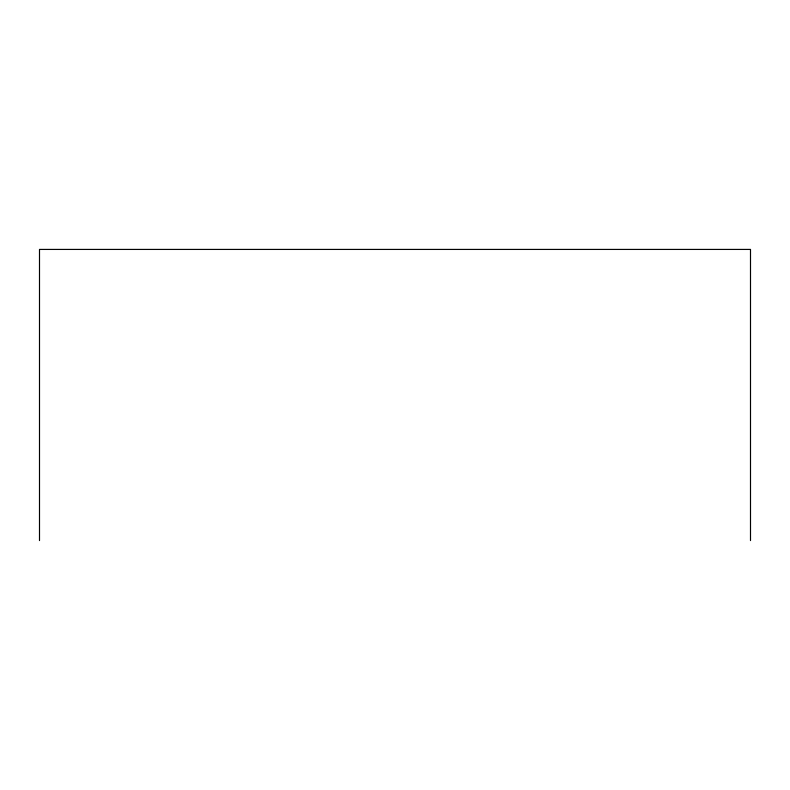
<?xml version="1.0" encoding="UTF-8"?>
<svg xmlns="http://www.w3.org/2000/svg" width="790" height="790" viewBox="0 0 790 790"><rect width="100%" height="100%" fill="white"/><g stroke="black" fill="none" stroke-linecap="round" stroke-linejoin="round"><path stroke-width="1.19" d="M750.5 540.577L750.5 249.423L39.5 249.423L39.5 540.577"/></g></svg>
